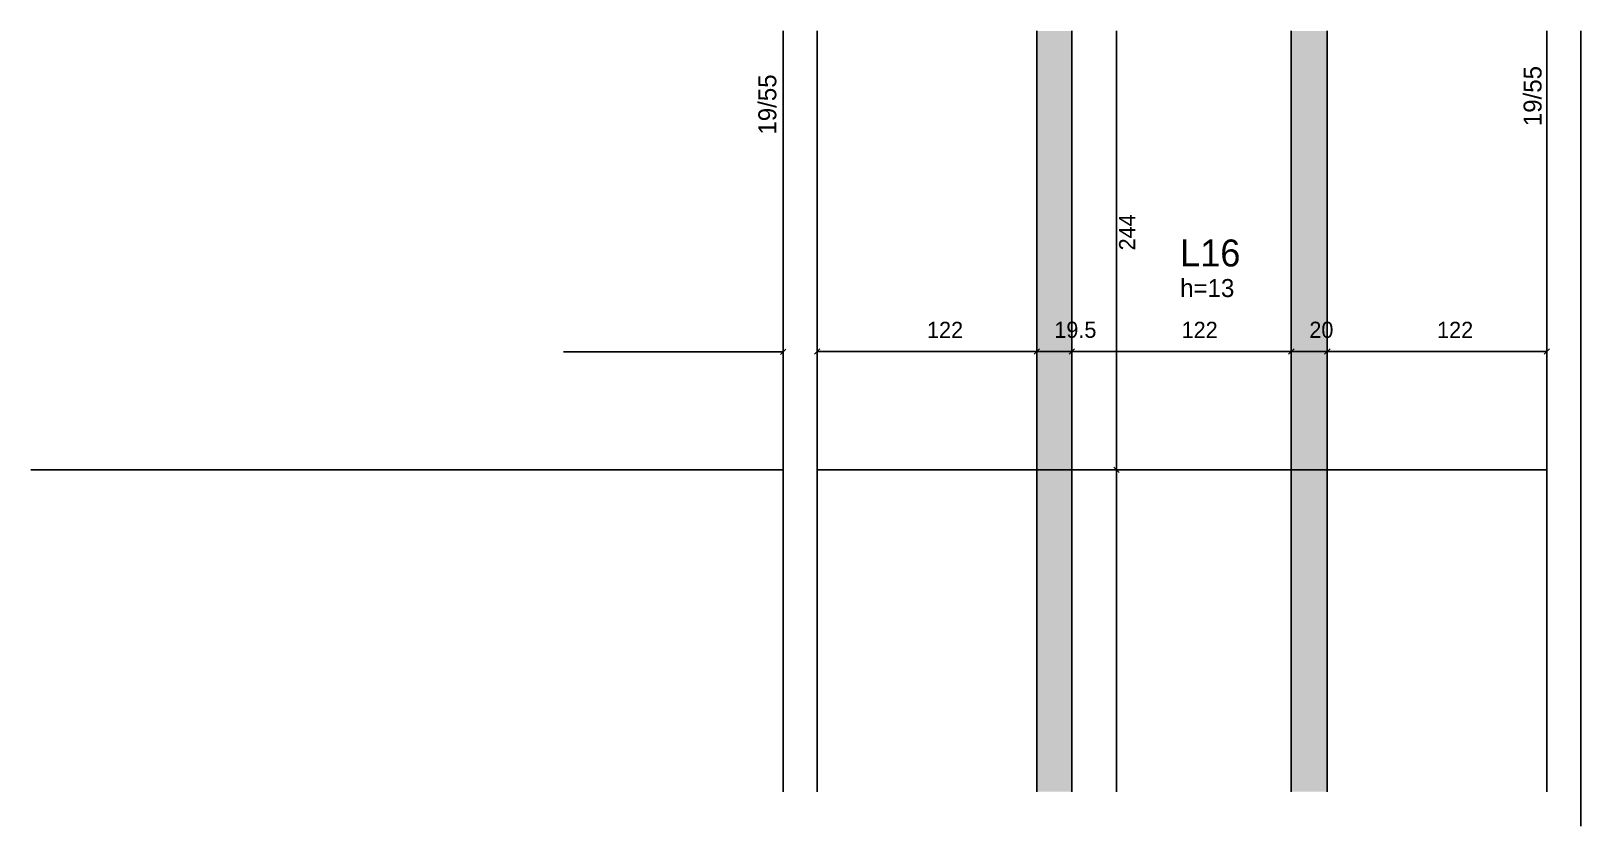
# Model space of a CAD drawing. Header units: metres. Extents: x 6257 to 7118, y 2280 to 2722.
import ezdxf

# ---------------------------------------------------------------- set-up
doc = ezdxf.new("R2010")
doc.units = ezdxf.units.M
for name, color, linetype in [('3', 7, 'Continuous'), ('4', 7, 'Continuous'), ('Hachura', 7, 'Continuous'), ('Painéis', 7, 'Continuous')]:
    doc.layers.add(name, color=color, linetype=linetype)

msp = doc.modelspace()

# ---------------------------------------------------------------- hatches: boundary and pattern name
at = {"layer": 'Hachura'}
h = msp.add_hatch(color=7, dxfattribs=at)
h.dxf.hatch_style = 1
h.paths.add_polyline_path([(6815.54, 2298.98), (6835.04, 2298.98), (6835.04, 2721.98), (6815.54, 2721.98), (6815.54, 2298.98)])
h = msp.add_hatch(color=7, dxfattribs=at)
h.dxf.hatch_style = 1
h.paths.add_polyline_path([(6957.04, 2298.98), (6977.04, 2298.98), (6977.04, 2721.98), (6957.04, 2721.98), (6957.04, 2298.98)])

# ---------------------------------------------------------------- linework, layer by layer
at = {"layer": '3', "color": 3, "lineweight": 25}
for points in [[(6674.54, 2721.98), (6674.54, 2298.98)], [(6693.54, 2298.98), (6693.54, 2721.98)], [(7099.04, 2721.98), (7099.04, 2298.98)], [(7099.04, 2721.98), (7099.04, 2359.98)], [(7118.04, 2279.98), (7118.04, 2721.98)]]:
    msp.add_lwpolyline(points, dxfattribs=at)
at = {"layer": 'Painéis', "color": 200, "lineweight": 25}
for p, q in [((6815.54, 2721.98), (6815.54, 2298.98)), ((6835.04, 2721.98), (6835.04, 2298.98)), ((6957.04, 2721.98), (6957.04, 2298.98)), ((6977.04, 2721.98), (6977.04, 2298.98)), ((6674.54, 2477.98), (6256.54, 2477.98)), ((7099.04, 2477.98), (6693.54, 2477.98))]:
    msp.add_line(p, q, dxfattribs=at)
at = {"layer": 'Painéis', "color": 4, "lineweight": 25}
for p, q in [((6859.85, 2477.98), (6859.85, 2721.98)), ((6552.54, 2543.53), (6674.54, 2543.53)), ((6815.54, 2543.76), (6693.54, 2543.76)), ((6815.54, 2543.76), (6835.04, 2543.76)), ((6835.04, 2543.76), (6957.04, 2543.76)), ((6957.04, 2543.76), (6977.04, 2543.76)), ((6977.04, 2543.76), (7099.04, 2543.76)), ((6859.85, 2298.98), (6859.85, 2477.98)), ((6859.92, 2477.98), (6862.85, 2477.98))]:
    msp.add_line(p, q, dxfattribs=at)
at = {"layer": 'Painéis', "color": 0, "lineweight": 25}
for p, q in [((6673.04, 2542.03), (6676.04, 2545.03)), ((6695.04, 2545.26), (6692.04, 2542.26)), ((6817.04, 2545.26), (6814.04, 2542.26)), ((6814.04, 2542.26), (6817.04, 2545.26)), ((6836.54, 2545.26), (6833.54, 2542.26)), ((6833.54, 2542.26), (6836.54, 2545.26)), ((6955.54, 2542.26), (6958.54, 2545.26)), ((6958.54, 2545.26), (6955.54, 2542.26)), ((6975.54, 2542.26), (6978.54, 2545.26)), ((6978.54, 2545.26), (6975.54, 2542.26)), ((7097.54, 2542.26), (7100.54, 2545.26)), ((6861.35, 2476.48), (6858.35, 2479.48)), ((6858.35, 2479.48), (6861.35, 2476.48))]:
    msp.add_line(p, q, dxfattribs=at)

# ---------------------------------------------------------------- texts
at = {"layer": '3', "color": 3, "lineweight": 25}
for p in [(6670.79, 2664.37), (7096.11, 2669.06)]:
    msp.add_text('19/55', height=10, rotation=90, dxfattribs=at).set_placement(p)
msp.add_text('h=13', height=10, dxfattribs=at).set_placement((6895.25, 2574.06))
at = {"layer": '4', "color": 4, "lineweight": 25}
msp.add_text('L16', height=15, dxfattribs=at).set_placement((6895.25, 2591.06))
at = {"layer": 'Painéis', "color": 240, "lineweight": 25}
msp.add_text('244', height=9, rotation=90, dxfattribs=at).set_placement((6870.29, 2599.98))
for s, p in [('122', (6754.54, 2551.31)), ('19.5', (6825.29, 2551.38)), ('122', (6896.04, 2551.31)), ('20', (6967.04, 2551.35)), ('122', (7038.04, 2551.31))]:
    msp.add_text(s, height=9, dxfattribs=at).set_placement(p)

doc.saveas('drawing.dxf')
